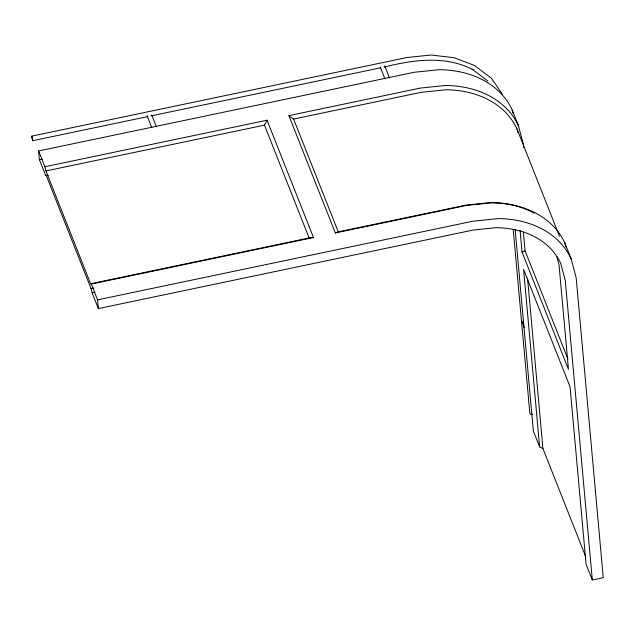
<?xml version="1.0" encoding="UTF-8"?>
<svg xmlns="http://www.w3.org/2000/svg" width="635" height="635" viewBox="0 0 635 635"><rect width="100%" height="100%" fill="white"/><g stroke="black" fill="none" stroke-linecap="round" stroke-linejoin="round"><path stroke-width="0.95" d="M502.444 94.329L491.498 78.303L474.432 65.453L454.176 57.714L431.157 55.007L407.043 57.499L31.798 136.12L31.75 136.993L32.822 140.684L147.757 116.602L147.137 115.872L151.836 127.73M32.822 140.684L31.798 136.12M267.041 120.205L313.484 237.522L309.126 237.966L264.462 125.159L267.041 120.205L44.863 166.751L38.616 150.963L414.115 72.287L438.983 69.715A99.671 76.129 -21.6 0 1 512.191 109.934L518.446 125.73L523.462 144.724L523.732 147.669M556.863 256.683L559.038 264.898L568.468 369.324L522.018 252.008L525.082 250.849L523.383 232.1M518.446 125.73A99.671 76.129 -21.6 0 0 445.238 85.503L420.37 88.074L288.893 115.626L335.344 232.942L338.264 231.862L465.939 205.113L490.331 202.589A97.139 74.2 -21.6 0 1 534.273 213.201M150.979 115.927L380.857 67.762L380.238 67.032L384.937 78.891M384.08 67.088C413.202 59.793 445.349 55.166 473.091 69.763L472.257 69.247L487.688 80.97M38.616 150.963L39.402 159.687L42.315 159.075M44.863 166.751L45.934 170.95L264.462 125.159M288.893 115.626L293.6 119.055L421.275 92.305L445.667 89.781A97.139 74.2 -21.6 0 1 517.017 128.984L559.498 236.291M39.402 159.687L45.657 175.482L47.593 175.07M45.657 175.482L48.308 175.387M45.934 170.95L90.599 283.75L309.126 237.966M90.599 283.75L91.313 284.067L313.484 237.522M335.344 232.942L466.812 205.391L491.688 202.819A99.671 76.129 -21.6 0 1 564.888 243.046L571.143 258.834L576.167 277.828L603.25 577.707L592.32 579.993L586.073 564.205L570.047 386.778L523.597 269.462L539.623 446.889L542.941 448.635L585.788 556.855M46.371 175.792L91.035 288.6L93.932 287.988M91.035 288.6L92.107 292.791L95.012 292.187M91.313 284.067L97.568 299.863L473.067 221.186L497.935 218.615A99.671 76.129 -21.6 0 1 571.143 258.834M92.107 292.791L98.354 308.586L473.139 230.06L495.856 227.711A88.297 67.437 -21.6 0 1 560.705 263.342L565.293 280.694L592.32 579.993M532.694 414.441L530.916 414.361L529.86 413.504L513.263 229.814M522.232 321.858L521.454 320.429L524.272 327.557M525.082 250.849L567.928 359.069M539.623 446.889L533.368 431.094L515.168 229.584M384.794 66.08L389.485 77.938M293.6 119.055L338.264 231.862M151.694 114.919L156.385 126.778M564.888 243.046L565.896 246.84M512.191 109.934L513.191 113.736M517.017 128.984L518.001 132.715M527.534 278.059L542.941 448.635M520.065 230.338L522.018 252.008M97.568 299.863L98.354 308.586"/></g></svg>
